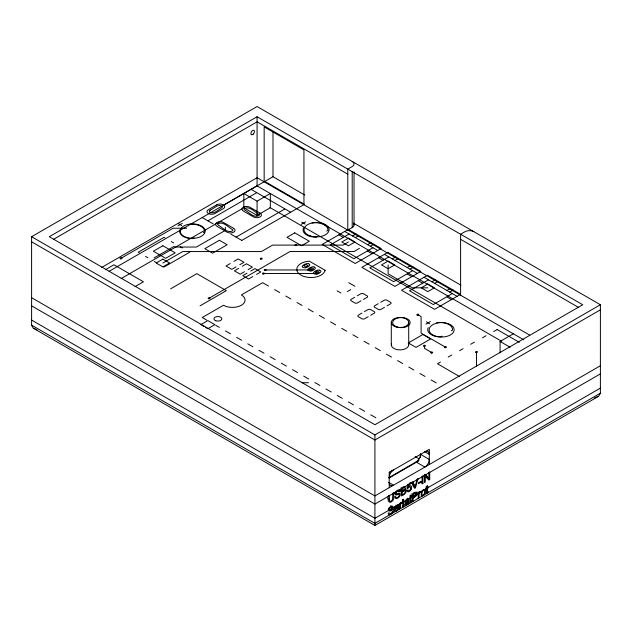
<?xml version="1.0" encoding="UTF-8"?>
<svg xmlns="http://www.w3.org/2000/svg" width="632" height="632" viewBox="0 0 632 632"><rect width="100%" height="100%" fill="white"/><g stroke="black" fill="none" stroke-linecap="round" stroke-linejoin="round"><path stroke-width="0.95" d="M354.038 224.992L354.038 171.88M594.364 398.002L598.662 396.209L600.392 393.341L600.4 304.75L257.082 106.539L31.6 236.716L31.608 325.306L33.164 328.04L37.004 329.833M398.721 507.006L397.394 506.335M407.917 500.67L407.917 500.813A11.969 6.905 -60 0 1 406.463 501.95L406.131 502.211A5.546 3.2 -60 0 0 405.697 502.558L404.575 504.684L405.483 505.719A3.492 2.014 -60 0 0 406.961 504.842M398.713 507.101L395.134 509.171L393.815 508.404M390.821 509.044L390.75 509.605M403.658 489.5L403.54 490.195M405.207 489.389L407.198 490.535L408.051 489.958L408.627 490.827L409.868 490.219L410.697 488.41L410.279 486.932L409.212 487.146L407.34 488.844L407.98 484.562L411.274 482.658L411.274 483.551L408.627 485.084L408.272 487.335A3.121 1.801 -60 0 1 409.441 486.174M415.019 487.177L417.159 479.159L418.052 478.645L415.461 487.754L414.56 488.275L412.001 482.137L412.949 481.592L415.019 487.177L413.028 486.032M412.506 485.021L412.72 484.199L415.374 485.724M400.562 504.534A1.351 0.782 -60 0 1 402.023 503.246L402.308 502.203M419.071 493.845A1.351 0.782 -60 0 1 420.533 492.557L420.817 491.522M397.899 504.992A3.089 1.785 -60 0 0 394.921 506.943A3.065 1.77 -60 0 0 394.455 508.136L394.305 509.116A6.154 3.555 -60 0 0 394.297 509.629L394.415 510.459A2.907 1.683 -60 0 0 395.79 511.328A3.879 2.236 -60 0 0 397.362 510.395A2.828 1.635 -60 0 0 398.689 507.978C397.876 508.61 395.632 512.125 395.134 509.171M411.061 489.5L410.982 489.658A2.907 1.675 -60 0 1 409.844 491.072L409.457 491.348A3.042 1.754 -60 0 1 407.079 490.622M416.67 495.488L413.028 498.261L411.709 497.495M392.685 500.615C389.083 505.324 386.903 499.485 388.514 495.693L389.391 495.188L389.391 499.588A6.826 3.942 -60 0 0 389.486 500.805L389.517 500.852M428.117 491.83L428.338 492.51L426.355 491.364M390.45 506.698L392.433 507.852C394.913 504.06 386.958 507.306 388.53 510.419M397.133 490.645L399.116 491.791L399.961 491.238A2.678 1.54 -60 0 0 399.298 489.966M395.316 496.444L394.731 496.784M257.082 116.738L49.272 236.716L374.918 424.728L582.728 304.75L257.082 116.738L257.082 185.863L523.754 339.818M53.546 239.331L257.082 121.818L347.79 174.187M101.436 267.589L257.082 177.726L529.774 335.165M120.957 258.338L173.073 228.247L186.653 228.247M177.94 225.853L182.293 223.341M105.497 269.674L113.965 264.784L143.425 281.793L134.948 286.683M109.139 271.278L257.082 185.863M207.952 220.837L256.434 192.847M154.097 257.919L173.903 246.488L174.867 247.041L196.418 247.041L225.316 230.356L225.316 227.33M121.107 278.594L244.252 207.493M257.082 201.166L270.338 193.511L270.338 207.746L257.082 215.393L243.826 207.746L243.826 193.511L257.082 201.166L257.082 215.393M194.135 237.901L192.934 238.596A12.45 7.189 0 0 1 180.207 229.4M203.378 232.56L204.578 231.873A12.45 7.189 0 0 0 188.66 224.526M162.898 262.999L182.727 251.56L261.427 251.56L272.613 245.105L343.05 245.105L348.437 241.993M236.076 237.118L284.605 209.113M241.78 240.429L304.355 204.302L264.721 181.408L224.913 204.341M170.601 288.832L196.868 273.664L226.319 290.673L200.06 305.841M230.206 263.544L225.987 265.985L231.802 269.343L236.02 266.902M233.958 261.379L238.177 258.946L243.999 262.304L239.773 264.737M301.267 224.368L305.627 221.856M238.596 268.387L234.369 270.828L240.192 274.185L244.41 271.744M242.348 266.222L246.567 263.789L252.381 267.146L248.163 269.58M246.978 273.229L242.759 275.663L248.573 279.02L252.792 276.587M250.73 271.065L254.949 268.624L260.763 271.981L256.545 274.422M209.105 298.241L290.001 251.536L354.102 251.536L359.442 248.344M317.462 236.415L316.269 237.111A12.45 7.189 0 0 1 303.542 227.915M326.712 231.075L327.913 230.388A12.45 7.189 0 0 0 311.995 223.033M353.525 223.562A6.249 3.61 0 0 1 352.206 227.544L347.79 230.095L347.79 169.107L352.206 166.556A6.249 3.61 0 0 0 352.206 161.452M349.148 234.014L330.141 244.987L353.936 258.725L372.943 247.752M352.553 235.981L356.029 233.974M200.794 324.635L207.841 320.566L214.88 324.635L207.841 328.695M355.271 237.545L358.739 235.546M311.576 268.987L309.893 269.951L265.179 269.951M317.161 272.21L314.926 273.506L263.497 273.506M367.548 244.639L371.024 242.633M370.344 246.251L373.82 244.244M388.83 256.924L369.831 267.897L393.625 281.643L412.633 270.67M392.243 258.891L395.711 256.892M394.953 260.463L398.429 258.456M347.347 291.573L350.705 289.638M354.726 297.261L351.21 299.292A1.928 1.114 0 0 0 351.21 300.872L354.726 302.902A1.928 1.114 0 0 0 357.459 302.902L360.975 300.872M357.293 295.815L360.809 293.777A1.928 1.114 0 0 1 363.542 293.777L367.058 295.815A1.928 1.114 0 0 1 367.058 297.388L363.534 299.418M407.237 267.557L410.713 265.551M410.034 269.169L413.51 267.162M361.907 313.101L358.384 315.131A1.928 1.114 0 0 0 358.384 316.711L361.907 318.741A1.928 1.114 0 0 0 364.632 318.741L368.156 316.711M364.467 311.647L367.982 309.617A1.928 1.114 0 0 1 370.715 309.617L374.231 311.655A1.928 1.114 0 0 1 374.231 313.227L370.715 315.257M378.205 303.716L374.689 305.746A1.928 1.114 0 0 0 374.689 307.326L378.205 309.356A1.928 1.114 0 0 0 380.938 309.356L384.454 307.326M380.764 302.27L384.288 300.232A1.928 1.114 0 0 1 387.013 300.232L390.537 302.27A1.928 1.114 0 0 1 390.537 303.842L387.013 305.872M428.52 279.842L409.512 290.815L433.315 304.553L452.322 293.58M431.933 281.809L435.401 279.802M434.642 283.373L438.118 281.374M446.927 290.467L450.403 288.461M449.723 292.079L453.199 290.072M425.928 324.09L430.281 321.577M442.116 336.137L440.923 336.832A12.45 7.189 0 0 1 428.196 327.637M451.367 330.797L452.567 330.109A12.45 7.189 0 0 0 436.649 322.762M448.207 357.064L451.841 354.971M459.63 350.673L463.106 348.667M470.698 344.282L474.506 342.086M440.457 362.049L437.494 363.763L459.583 376.593M482.429 337.867L486.063 335.766M493.679 331.547L496.997 329.635M500.086 352.846L500.086 341.462L513.334 333.807M31.6 236.716L374.918 434.927L600.4 304.75M600.4 309.83L374.918 440.014L31.6 241.803M389.225 487.659L389.225 472.412L429.302 449.273L429.302 464.52M388.601 477.816L418.992 460.27M389.17 477.958L418.668 460.933M600.4 365.738L374.918 495.923L31.6 297.704M403.801 486.869L401.32 488.307L401.32 495.923C403.413 495.851 408.667 490.922 405.072 489.705A2.275 1.311 -60 0 0 405.428 486.403M388.514 496.199L374.918 504.052L31.6 305.841M389.391 495.693L392.843 493.695M393.72 493.189L395.719 492.044M399.29 489.982L401.32 488.805M405.404 486.45L407.917 484.997M411.274 483.061L412.167 482.548M413.099 482.003L417.002 479.759M417.886 479.246L422.073 476.828M422.95 476.323L424.483 475.43M425.676 474.743L428.859 472.91M429.705 472.42L600.4 373.868M400.87 487.936L402.197 488.702C405.989 484.91 405.704 490.867 402.197 491.001L400.87 490.234M400.87 491.135L402.197 491.901C406.692 488.062 405.784 494.437 402.197 494.516L400.87 493.75M422.95 483.433L422.073 483.938L422.073 476.323L422.95 475.817L422.95 483.433L421.623 482.674M429.705 479.538L428.804 480.059L425.32 476.078L425.32 482.066L424.483 482.548L424.483 474.932L425.383 474.411L428.859 478.385L428.859 472.404L429.705 471.914L429.705 479.538L427.05 478.005L427.05 476.101M411.709 493.876L413.028 494.643L414.797 493.616L413.399 492.897M403.611 500.252L402.797 500.726L402.797 499.651L403.611 499.177L403.611 500.252L402.284 499.485M426.079 486.774L427.406 487.541L428.227 487.067L428.227 487.793L427.406 488.267L426.079 487.501M600.4 388.103L374.918 518.279L31.6 320.068M411.709 496.594L413.028 497.36L414.742 496.373A5.491 3.168 -60 0 0 415.042 496.183L415.856 495.456A1.477 0.853 -60 0 0 416.283 494.398M393.855 507.607L395.182 508.373L397.86 506.825M600.4 393.183L374.918 523.367L31.6 325.156M598.362 396.43L374.918 525.437L33.638 328.403M389.225 472.412L393.373 470.026A6.233 3.602 -60 0 0 389.217 477.5M414.813 492.715L412.159 494.248L412.159 501.863M405.507 501.879L404.717 502.219A2.86 1.651 -60 0 1 405.057 501.058A1.793 1.035 -60 0 1 405.231 500.781L406.882 499.264L408.422 498.932A1.841 1.059 -60 0 1 408.691 499.446A5.301 3.057 -60 0 1 408.73 499.999L408.746 502.479A11.479 6.628 -60 0 0 408.77 502.993L408.778 503.048A2.496 1.438 -60 0 0 408.999 503.688L407.008 502.543M388.506 510.443A2.37 1.367 -60 0 0 389.454 510.98A11.202 6.47 -60 0 0 390.679 510.735L391.421 510.538A7.695 4.44 -60 0 1 391.856 510.435L392.614 511.296L391.461 512.994L389.968 513.674L389.036 512.75L388.206 513.247A3.113 1.801 -60 0 0 389.51 514.788M398.918 493.244L398.855 493.252A13.754 7.94 -60 0 0 397.939 493.489L397.56 493.592A11.471 6.62 -60 0 1 396.699 493.821L396.319 493.837M395.885 492.857L395.932 492.849A7.695 4.44 -60 0 0 395.458 492.952C393.452 493.118 397.007 495.18 398.105 494.477A7.695 4.44 -60 0 1 398.539 494.382C399.906 494.327 399.195 496.128 398.508 496.626C396.983 499.067 394.771 495.575 395.032 497.992C397.133 500.631 402.387 494.429 399.029 493.237M427.809 287.821L412.396 287.821L388.127 273.806L388.127 264.911M302.001 382.723L308.456 382.723M460.602 239.323L578.454 307.365M272.4 176.368L304.727 195.035M353.225 223.033L460.894 285.19M344.701 231.446L377.707 250.501M384.39 254.356L417.397 273.419M424.072 277.274L457.086 296.329M367.706 251.18L372.122 253.732M407.395 274.098L411.811 276.642M447.085 297.008L451.493 299.56M338.863 234.82L343.271 237.363M378.552 257.73L382.96 260.281M418.234 280.648L422.65 283.191M497.163 329.548L519.322 342.323M251.062 189.339L290.68 212.21M301.772 222.164L305.074 224.076M269.904 207.493L501.532 341.225M500.086 341.462L510.024 347.197M417.815 314.689L421.102 316.585L421.102 333.103L445.497 347.189M426.426 321.893L429.728 323.797M348.745 282.702L354.892 286.249M325.132 270.306L309.293 261.158A14.204 8.2 0 0 0 296.803 269.659A14.204 8.2 0 0 0 310.446 277.519A14.204 8.2 0 0 0 325.109 270.291M337.109 290.823L340.822 292.972M202.208 217.55L213.237 223.918M230.791 234.045L241.819 240.421M431.759 352.569L424.491 348.374L424.491 345.791M178.437 223.657L181.74 225.561M268.513 286.075L262.62 282.678L241.377 294.939A12.648 7.3 0 0 1 241.377 305.264A12.648 7.3 0 0 1 223.491 305.264L202.248 317.533L206.656 320.076M274.62 289.606L279.692 292.529M285.798 296.06L290.87 298.983M296.977 302.515L302.049 305.438M308.155 308.969L313.227 311.892M319.334 315.423L324.413 318.346M330.512 321.878L335.592 324.808M341.699 328.332L346.771 331.263M352.877 334.786L357.949 337.717M364.056 341.24L369.127 344.171M375.234 347.695L380.306 350.626M386.413 354.149L391.485 357.08M397.591 360.603L402.671 363.534M408.778 367.058L413.849 369.989M419.956 373.512L425.028 376.443M431.135 379.966L436.206 382.897M164.834 237.837L164.004 237.356L138.29 252.2L139.119 252.682M171.272 241.558L173.642 242.925M180.073 246.638L182.443 248.005M188.881 251.718L189.711 252.2L164.004 267.052L163.167 266.562M145.558 256.402L147.928 257.769M154.366 261.482L156.728 262.849M215.733 325.314L219.32 327.384M225.427 330.915L230.498 333.838M236.605 337.37L241.677 340.293M247.784 343.824L252.855 346.747M258.962 350.278L264.042 353.201M270.148 356.732L275.22 359.663M281.327 363.187L286.399 366.118M292.505 369.641L297.577 372.572M303.684 376.095L308.756 379.026M314.862 382.55L319.934 385.481M326.041 389.004L331.121 391.935M337.227 395.458L342.299 398.389M348.406 401.913L353.478 404.843M359.584 408.367L364.656 411.298M370.763 414.821L375.835 417.752M424.483 451.572L429.302 454.353A6.233 3.602 -60 0 0 424.886 451.833M201.576 325.085L203.923 326.436M205.495 327.344L207.059 328.245M429.302 459.44L420.47 454.337A6.233 3.602 -60 0 1 416.046 461.96L424.886 467.072A6.233 3.602 -60 0 0 429.31 459.432M415.153 456.588L419.206 458.927M424.467 474.869L426.213 476.852L428.859 478.385M426.9 486.3L428.227 487.067M426.9 487.027L428.227 487.793M426.079 490.732L427.406 491.498A2.868 1.651 -60 0 0 427.429 491.965M409.947 482.793L411.274 483.551M413.344 485.368L414.663 486.134M413.47 486.608L415.461 487.754M407.308 484.317L408.627 485.084M419.214 491.783L420.541 492.549M417.831 491.973L419.158 492.739A4.337 2.504 -60 0 0 419.056 492.984L418.945 492.423L418.21 492.849L418.21 498.364M415.208 492.723L417.191 493.876A2.852 1.651 -60 0 1 416.678 495.488M402.189 487.169L403.516 487.936M411.709 495.512L413.028 496.278M402.402 490.25L403.722 491.017M413.407 496.515L414.726 497.281M388.696 482.398L393.515 485.178A6.233 3.602 -60 0 1 389.217 482.579M397.97 490.092L399.961 491.238M411.709 500.591L413.028 501.358L413.028 498.261M407.103 498.174L408.422 498.932M407.371 498.672L408.699 499.438M406.747 499.13L408.738 500.275M407.411 500.757L408.738 501.524M406.589 500.781L407.917 501.887L406.589 501.121M406.818 503.412L408.146 504.178A2.465 1.422 -60 0 1 407.988 503.593A4.408 2.544 -60 0 1 407.119 504.731M400.704 502.472L402.031 503.238M402.284 506.034L403.611 506.793L403.611 501.279L402.797 501.745L402.797 507.267M399.195 504.928L400.514 505.695L400.514 508.586L399.195 507.82M388.064 498.822L389.391 499.588M395.861 507.196L397.852 508.341M390.623 505.758L393.278 507.291M388.198 509.084L390.015 509.874A11.471 6.62 -60 0 0 390.884 509.645L391.255 509.534A13.754 7.94 -60 0 1 392.172 509.305M388.688 509.605L390.671 510.751M399.116 491.791L398.658 490.969L397.599 491.214A4.487 2.591 -60 0 0 396.888 491.68L396.501 492.067A1.375 0.798 -60 0 0 396.343 492.273A1.201 0.695 -60 0 0 396.209 493.868M392.433 507.852L391.974 507.022L390.916 507.267A4.487 2.591 -60 0 0 390.213 507.733L389.818 508.12A1.375 0.798 -60 0 0 389.668 508.326A1.193 0.687 -60 0 0 389.486 509.898M398.721 506.848L398.602 505.837A3.065 1.77 -60 0 0 398.113 505.079M476.52 351.969L476.52 366.434M460.602 295.231L460.602 234.235L465.018 231.691A6.249 3.61 0 0 1 473.858 231.691M427.406 487.541L427.406 485.613L426 488.354L426 489.081L426.6 488.733L426.6 491.909A6.423 3.713 -60 0 0 426.647 492.865M427.406 488.267L427.406 491.498M426.213 475.146L426.213 476.852M420.47 453.697L420.47 457.513M419.024 497.898L419.024 495.006A4.487 2.591 -60 0 1 419.158 493.837M413.028 494.643L413.028 497.36M410.792 502.653L410.792 495.03L409.978 495.504L409.978 503.119M408.714 322.494A8.714 5.032 0 0 1 395.64 326.855A8.714 5.032 0 0 1 395.64 318.141A8.714 5.032 0 0 1 408.714 322.494L408.714 344.859M402.197 488.702L402.197 491.001M402.197 491.901L402.197 494.516M399.708 509.052L399.708 503.53L400.435 503.112L400.546 503.672A4.337 2.504 -60 0 1 400.649 503.428M391.287 322.494L391.287 344.859M374.918 434.927L374.918 525.334M352.206 171.635L352.206 227.544M303.945 204.784L303.937 149.895L264.16 126.921L264.16 181.811L272.992 176.715L272.992 131.622M389.407 500.971A2.252 1.296 -60 0 0 390.987 501.065A5.214 3.01 -60 0 0 391.295 500.923L392.195 500.125A1.564 0.901 -60 0 0 392.385 499.857A1.335 0.766 -60 0 0 392.535 499.572L392.843 493.197L393.72 492.691L393.72 497.092A6.786 3.918 -60 0 1 393.523 499.035A2.797 1.612 -60 0 1 392.677 500.607M395.672 492.004A2.378 1.375 -60 0 0 396.122 494.982L396.177 494.959A11.202 6.47 -60 0 0 397.362 494.674M395.798 492.107A3.784 2.188 -60 0 1 399.195 490.163M403.816 486.948A3.429 1.983 -60 0 1 405.436 486.371M404.741 489.887A3.042 1.754 -60 0 1 404.567 489.595M409.449 486.016A3.168 1.833 -60 0 1 411.424 486.482A3.168 1.833 -60 0 1 410.998 489.468M400.562 503.388A1.833 1.059 -60 0 1 402.347 502.124M414.797 493.639A5.656 3.263 -60 0 1 415.587 493.221M415.603 493.197A1.572 0.908 -60 0 1 416.291 494.09A2.22 1.28 -60 0 1 416.283 494.398M417.207 493.529A3.46 1.999 -60 0 1 417.191 493.876M417.262 493.497A2.694 1.556 -60 0 0 415.674 492.217A8.319 4.803 -60 0 0 414.813 492.723M419.071 492.707A1.833 1.059 -60 0 1 420.857 491.443M421.821 491.238A3.255 1.88 -60 0 1 424.68 489.563M389.517 514.764A4.021 2.323 -60 0 0 389.976 514.669A5.593 3.231 -60 0 0 391.903 513.563A3.847 2.22 -60 0 0 392.306 513.16A2.678 1.548 -60 0 0 393.538 510.53A2.678 1.548 -60 0 0 392.393 509.139M397.607 505.963A2.457 1.422 -60 0 1 397.836 506.84M395.205 508.357A1.967 1.138 -60 0 1 396.106 506.303A1.967 1.138 -60 0 1 397.662 505.869M394.526 509.076A3.184 1.841 -60 0 1 394.036 509.424M400.522 505.695A4.487 2.591 -60 0 1 400.649 504.526M405.404 501.895A2.094 1.209 -60 0 1 407.695 499.873A1.414 0.814 -60 0 1 407.885 500.576M407.893 501.903A2.931 1.691 -60 0 1 407.79 502.954C406.889 505.853 403.974 504.312 406.581 502.661A9.401 5.427 -60 0 0 407.917 501.563M421.907 492.652A4.622 2.67 -60 0 0 421.852 493.766L421.994 494.54A1.975 1.138 -60 0 0 422.239 494.872A1.904 1.098 -60 0 0 424.262 493.703A2.054 1.185 -60 0 0 424.53 492.976L424.617 492.502A5.064 2.923 -60 0 0 424.657 491.854A4.803 2.773 -60 0 0 424.649 491.498L424.586 491.096A2.196 1.272 -60 0 0 424.309 490.574A1.912 1.106 -60 0 0 422.231 491.696A2.196 1.264 -60 0 0 421.923 492.644M421.742 491.301A2.71 1.564 -60 0 0 421.291 492.225L421.157 495.14A2.899 1.675 -60 0 0 422.484 495.907A3.563 2.054 -60 0 0 423.977 495.038A3.31 1.912 -60 0 0 424.412 494.579L425.336 492.755L425.431 490.598A3.136 1.809 -60 0 0 424.878 489.61M428.077 491.807A1.209 0.703 -60 0 1 427.659 492.091M427.042 493.181A1.138 0.656 -60 0 1 426.703 492.984M428.291 492.526A3.413 1.967 -60 0 1 427.216 493.197M408.304 343.334A8.714 5.032 0 0 1 400.443 349.883A8.714 5.032 0 0 1 391.469 343.832M217.969 223.799L217.7 224.787C221.982 226.928 227.338 233.848 232.647 230.862L232.916 229.874C228.642 227.733 223.278 220.813 217.969 223.799M244.387 208.552L244.118 209.54C248.392 211.673 253.756 218.601 259.065 215.607L259.333 214.619C255.052 212.486 249.695 205.558 244.387 208.552M304.482 265.1L303.937 265.859L305.801 266.941L308.029 265.653L306.165 264.579L304.482 265.1M310.075 268.323L309.522 269.09L310.075 269.848L311.394 270.164L313.622 268.877L311.758 267.802L310.075 268.323M315.66 271.555L315.115 272.313L315.66 273.079L316.98 273.395L319.215 272.108L317.343 271.025L315.66 271.555M210.124 210.18L209.342 211.072L209.611 212.052C214.082 214.801 218.862 209.421 222.353 207.257L222.085 206.269C217.89 203.409 213.829 208.892 210.124 210.18M216.729 204.839L208.37 209.666A4.669 2.694 0 0 0 208.37 213.482A4.669 2.694 0 0 0 214.967 213.482L223.333 208.655A4.669 2.694 0 0 0 223.333 204.839A4.669 2.694 0 0 0 216.729 204.839M162.882 245.745L153.379 251.236L165.679 258.338L175.183 252.847L162.882 245.745M162.898 259.128L156.191 262.999L162.898 266.878L169.605 262.999L162.898 259.128M219.399 240.271L204.823 248.684L212.573 253.163L227.149 244.742L219.399 240.271M294.741 232.853L286.999 237.324L301.575 245.737L309.317 241.266L294.741 232.853M348.169 229.44L322.202 244.434L355.216 263.497L381.183 248.502L348.169 229.44M348.437 238.185L341.833 241.993L348.437 245.808L355.042 241.993L348.437 238.185M387.858 252.358L361.891 267.344L394.905 286.407L420.873 271.412L387.858 252.358M388.127 261.095L381.523 264.911L388.127 268.719L394.724 264.911L388.127 261.095M427.548 275.268L401.581 290.262L434.595 309.317L460.562 294.33L427.548 275.268M427.809 284.013L421.212 287.821L427.809 291.636L434.413 287.821L427.809 284.013M422.871 334.51L408.296 342.923L416.046 347.395L430.621 338.981L422.871 334.51M420.92 481.379L418.423 482.824L418.423 483.764L420.92 482.319L420.92 481.379M308.432 263.71L306.915 263.576A8.445 4.874 0 0 0 302.207 266.293L302.444 267.17L305.051 267.936A8.445 4.874 0 0 0 309.767 265.219L309.522 264.342L308.432 263.71M314.025 266.941L312.508 266.799A8.445 4.874 0 0 0 307.792 269.524L308.037 270.401L310.644 271.168A8.445 4.874 0 0 0 315.352 268.45L315.115 267.573L314.025 266.941M319.618 270.172L318.094 270.03A8.445 4.874 0 0 0 313.385 272.748L313.622 273.624L316.229 274.391A8.445 4.874 0 0 0 320.945 271.673L320.701 270.796L319.618 270.172M260.084 213.095L249.964 207.257A4.669 2.694 0 0 0 243.36 207.257A4.669 2.694 0 0 0 243.36 211.064L253.479 216.91A4.669 2.694 0 0 0 260.084 216.91A4.669 2.694 0 0 0 260.084 213.095M233.674 228.35L223.554 222.504A4.669 2.694 0 0 0 216.95 222.504A4.669 2.694 0 0 0 216.95 226.311L227.07 232.157A4.669 2.694 0 0 0 233.674 232.157A4.669 2.694 0 0 0 233.674 228.35M186.408 237.356A12.498 7.213 0 0 0 205.147 231.107A12.498 7.213 0 0 0 186.408 224.858A12.498 7.213 0 0 0 186.408 237.356M310.312 235.926A12.498 7.213 0 0 0 329.059 229.677A12.498 7.213 0 0 0 310.312 223.428A12.498 7.213 0 0 0 310.312 235.926M434.303 335.655A12.498 7.213 0 0 0 454.06 330.552A12.498 7.213 0 0 0 436.538 323.221A12.498 7.213 0 0 0 434.303 335.655M397.022 326.965A8.745 5.048 0 0 0 410.144 322.589A8.745 5.048 0 0 0 397.022 318.22A8.745 5.048 0 0 0 397.022 326.965M253.116 134.213A2.496 1.438 -60 0 0 253.914 130.342A2.496 1.438 -60 0 0 250.959 132.957A2.496 1.438 -60 0 0 253.116 134.213M431.237 353.027A0.948 0.545 0 0 0 432.707 352.601A0.948 0.545 0 0 0 431.324 352.079A0.948 0.545 0 0 0 431.237 353.027M423.969 346.249A0.948 0.545 0 0 0 425.439 345.822A0.948 0.545 0 0 0 424.064 345.309A0.948 0.545 0 0 0 423.969 346.249M120.435 258.796A0.948 0.545 0 0 0 121.905 258.362A0.948 0.545 0 0 0 120.53 257.848A0.948 0.545 0 0 0 120.435 258.796M262.983 273.964A0.948 0.545 0 0 0 264.445 273.53A0.948 0.545 0 0 0 263.07 273.016A0.948 0.545 0 0 0 262.983 273.964M264.658 270.409A0.948 0.545 0 0 0 266.127 269.983A0.948 0.545 0 0 0 264.745 269.461A0.948 0.545 0 0 0 264.658 270.409M260.747 259.112A0.948 0.545 0 0 0 262.209 258.685A0.948 0.545 0 0 0 260.834 258.164A0.948 0.545 0 0 0 260.747 259.112M475.999 352.435A0.948 0.545 0 0 0 477.468 352A0.948 0.545 0 0 0 476.086 351.487A0.948 0.545 0 0 0 475.999 352.435M444.975 347.647A0.948 0.545 0 0 0 446.445 347.221A0.948 0.545 0 0 0 445.07 346.699A0.948 0.545 0 0 0 444.975 347.647M417.302 315.155A0.948 0.545 0 0 0 418.763 314.72A0.948 0.545 0 0 0 417.389 314.207A0.948 0.545 0 0 0 417.302 315.155M295.405 245.564A0.948 0.545 0 0 0 296.866 245.129A0.948 0.545 0 0 0 295.492 244.616A0.948 0.545 0 0 0 295.405 245.564M208.584 298.699A0.948 0.545 0 0 0 210.053 298.264A0.948 0.545 0 0 0 208.678 297.751A0.948 0.545 0 0 0 208.584 298.699M215.741 320.732A3.95 2.283 0 0 0 221.848 318.947A3.95 2.283 0 0 0 216.112 316.782A3.95 2.283 0 0 0 215.741 320.732"/></g></svg>
